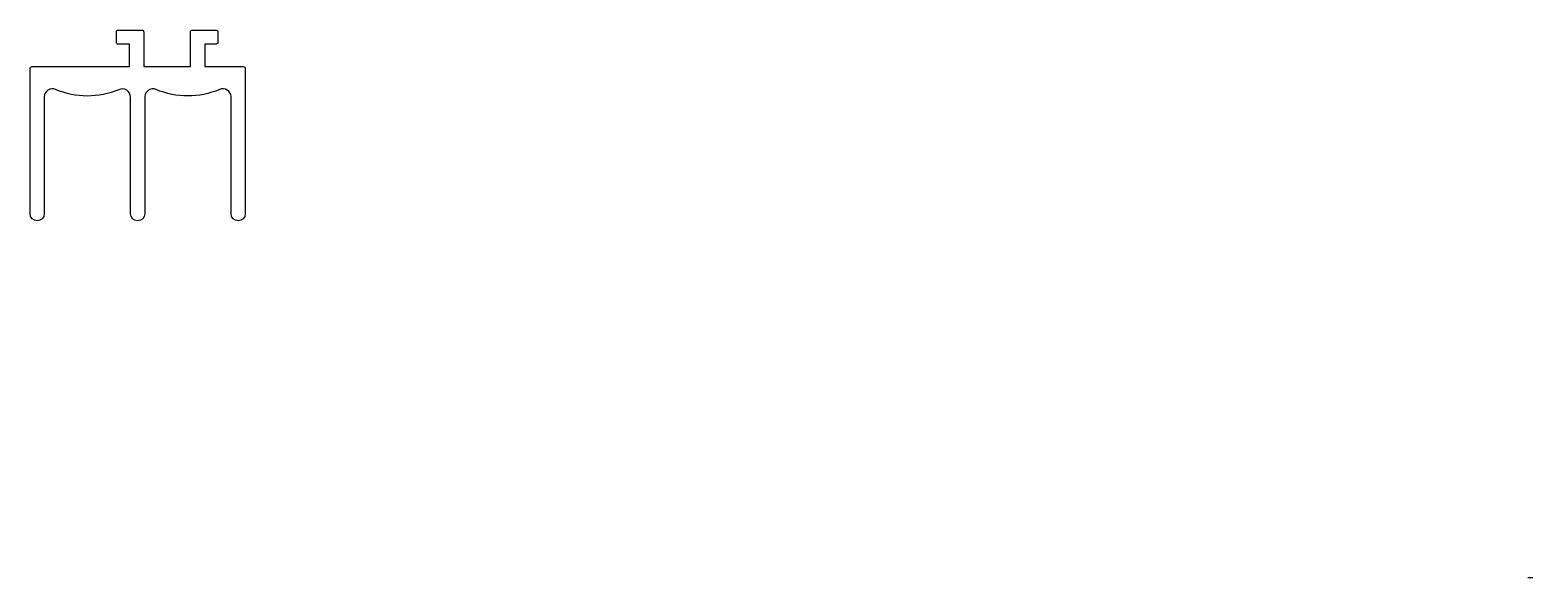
# Model space of a CAD drawing. Extents: x 210 to 359, y 492 to 546.
import ezdxf

# ---------------------------------------------------------------- set-up
doc = ezdxf.new("R2010")
doc.units = 0
doc.layers.add('ANA', color=7, linetype='CONTINUOUS')

msp = doc.modelspace()

# ---------------------------------------------------------------- linework, layer by layer
at = {"layer": 'ANA', "color": 230, "linetype": 'BYBLOCK'}
msp.add_line((358.56, 492), (358.05, 492), dxfattribs=at)
for points in [[(221.8, 542.41), (221.7, 542.41), (226.3, 542.41), (226.3, 545.81, -0.414214), (226.5, 546.01), (228.8, 546.01, -0.414214), (229, 545.81), (229, 544.81, -0.414214), (228.8, 544.61), (227.7, 544.61), (227.7, 542.41), (231.5, 542.41, -0.414214), (231.7, 542.21), (231.7, 527.91, -1), (230.3, 527.91), (230.3, 539.45, 0.517762), (229.17, 540.15, -0.203399), (222.92, 540.15, 0.517762), (221.8, 539.45), (221.8, 527.91, -1), (220.4, 527.91), (220.4, 539.4, 0.549014), (219.24, 540.13, -0.202798), (213.01, 540.15, 0.53778), (211.9, 539.42), (211.9, 527.91, -1), (210.5, 527.91), (210.5, 542.21, -0.414214), (210.7, 542.41), (220.3, 542.41), (220.3, 544.61), (219.2, 544.61, -0.414214), (219, 544.81), (219, 545.81, -0.414214), (219.2, 546.01), (221.5, 546.01, -0.414214), (221.7, 545.81), (221.7, 542.41)], [(219.3, 540.16), (219.3, 540.16, -0.204716)]]:
    msp.add_lwpolyline(points, format="xyb", dxfattribs=at)

doc.saveas('drawing.dxf')
